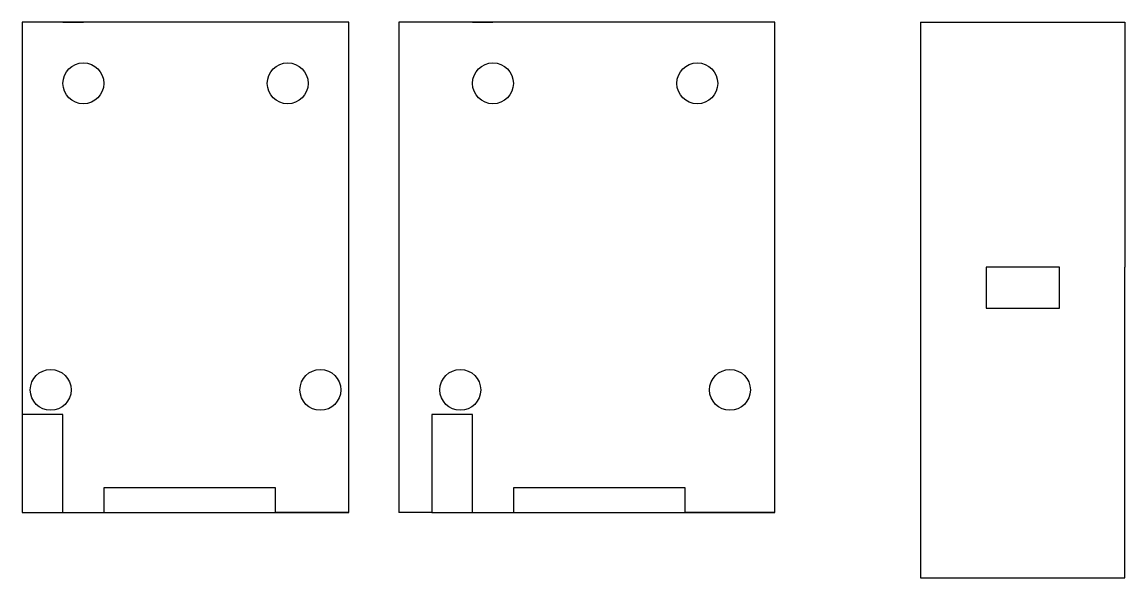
# Model space of a CAD drawing. Header units: millimetres. Extents: x 3410 to 7696, y -135 to 2765.
# Drawn here: x 3410 to 4759, y -135 to 545 of the extents above.
import ezdxf

# ---------------------------------------------------------------- set-up
doc = ezdxf.new("R2010")
doc.units = ezdxf.units.MM

msp = doc.modelspace()

# ---------------------------------------------------------------- linework, layer by layer
for p, q in [((3809.8, 544.8), (3409.8, 544.8)), ((3409.8, 544.8), (3409.8, -55.2)), ((3459.8, 544.8), (3484.8, 544.8)), ((3809.8, -55.2), (3809.8, 544.8)), ((3871, 544.8), (3871, -55.2)), ((3911, 544.8), (3871, 544.8)), ((4331, 544.8), (3911, 544.8)), ((3961, 544.8), (3986, 544.8)), ((4331, -55.2), (4331, 544.8)), ((4509.3, 544.8), (4759.3, 544.8)), ((4509.3, 544.8), (4509.3, -135.2)), ((4759.3, 544.8), (4759.3, 244.8)), ((4679.3, 244.8), (4589.3, 244.8)), ((4589.3, 244.8), (4589.3, 194.8)), ((4679.3, 194.8), (4679.3, 244.8)), ((4759.3, -135.2), (4759.3, 244.8)), ((4589.3, 194.8), (4679.3, 194.8)), ((3459.8, 64.8), (3409.8, 64.8)), ((3459.8, -55.2), (3459.8, 64.8)), ((3961, 64.8), (3911, 64.8)), ((3911, 64.8), (3911, -55.2)), ((3961, -55.2), (3961, 64.8)), ((3719.8, -25.2), (3509.8, -25.2)), ((3509.8, -25.2), (3509.8, -55.2)), ((3719.8, -55.2), (3719.8, -25.2)), ((4221, -25.2), (4011, -25.2)), ((4011, -25.2), (4011, -55.2)), ((4221, -55.2), (4221, -25.2)), ((3409.8, -55.2), (3809.8, -55.2)), ((3409.8, -55.2), (3459.8, -55.2)), ((3809.8, -55.2), (3719.8, -55.2)), ((3911, -55.2), (3871, -55.2)), ((3911, -55.2), (4331, -55.2)), ((3911, -55.2), (3961, -55.2)), ((4331, -55.2), (4221, -55.2)), ((4509.3, -135.2), (4759.3, -135.2))]:
    msp.add_line(p, q)
for centre in [(3484.8, 469.8), (3734.8, 469.8), (3986, 469.8), (4236, 469.8), (3444.8, 94.8), (3774.8, 94.8), (3946, 94.8), (4276, 94.8)]:
    msp.add_circle(centre, 25)

doc.saveas('drawing.dxf')
